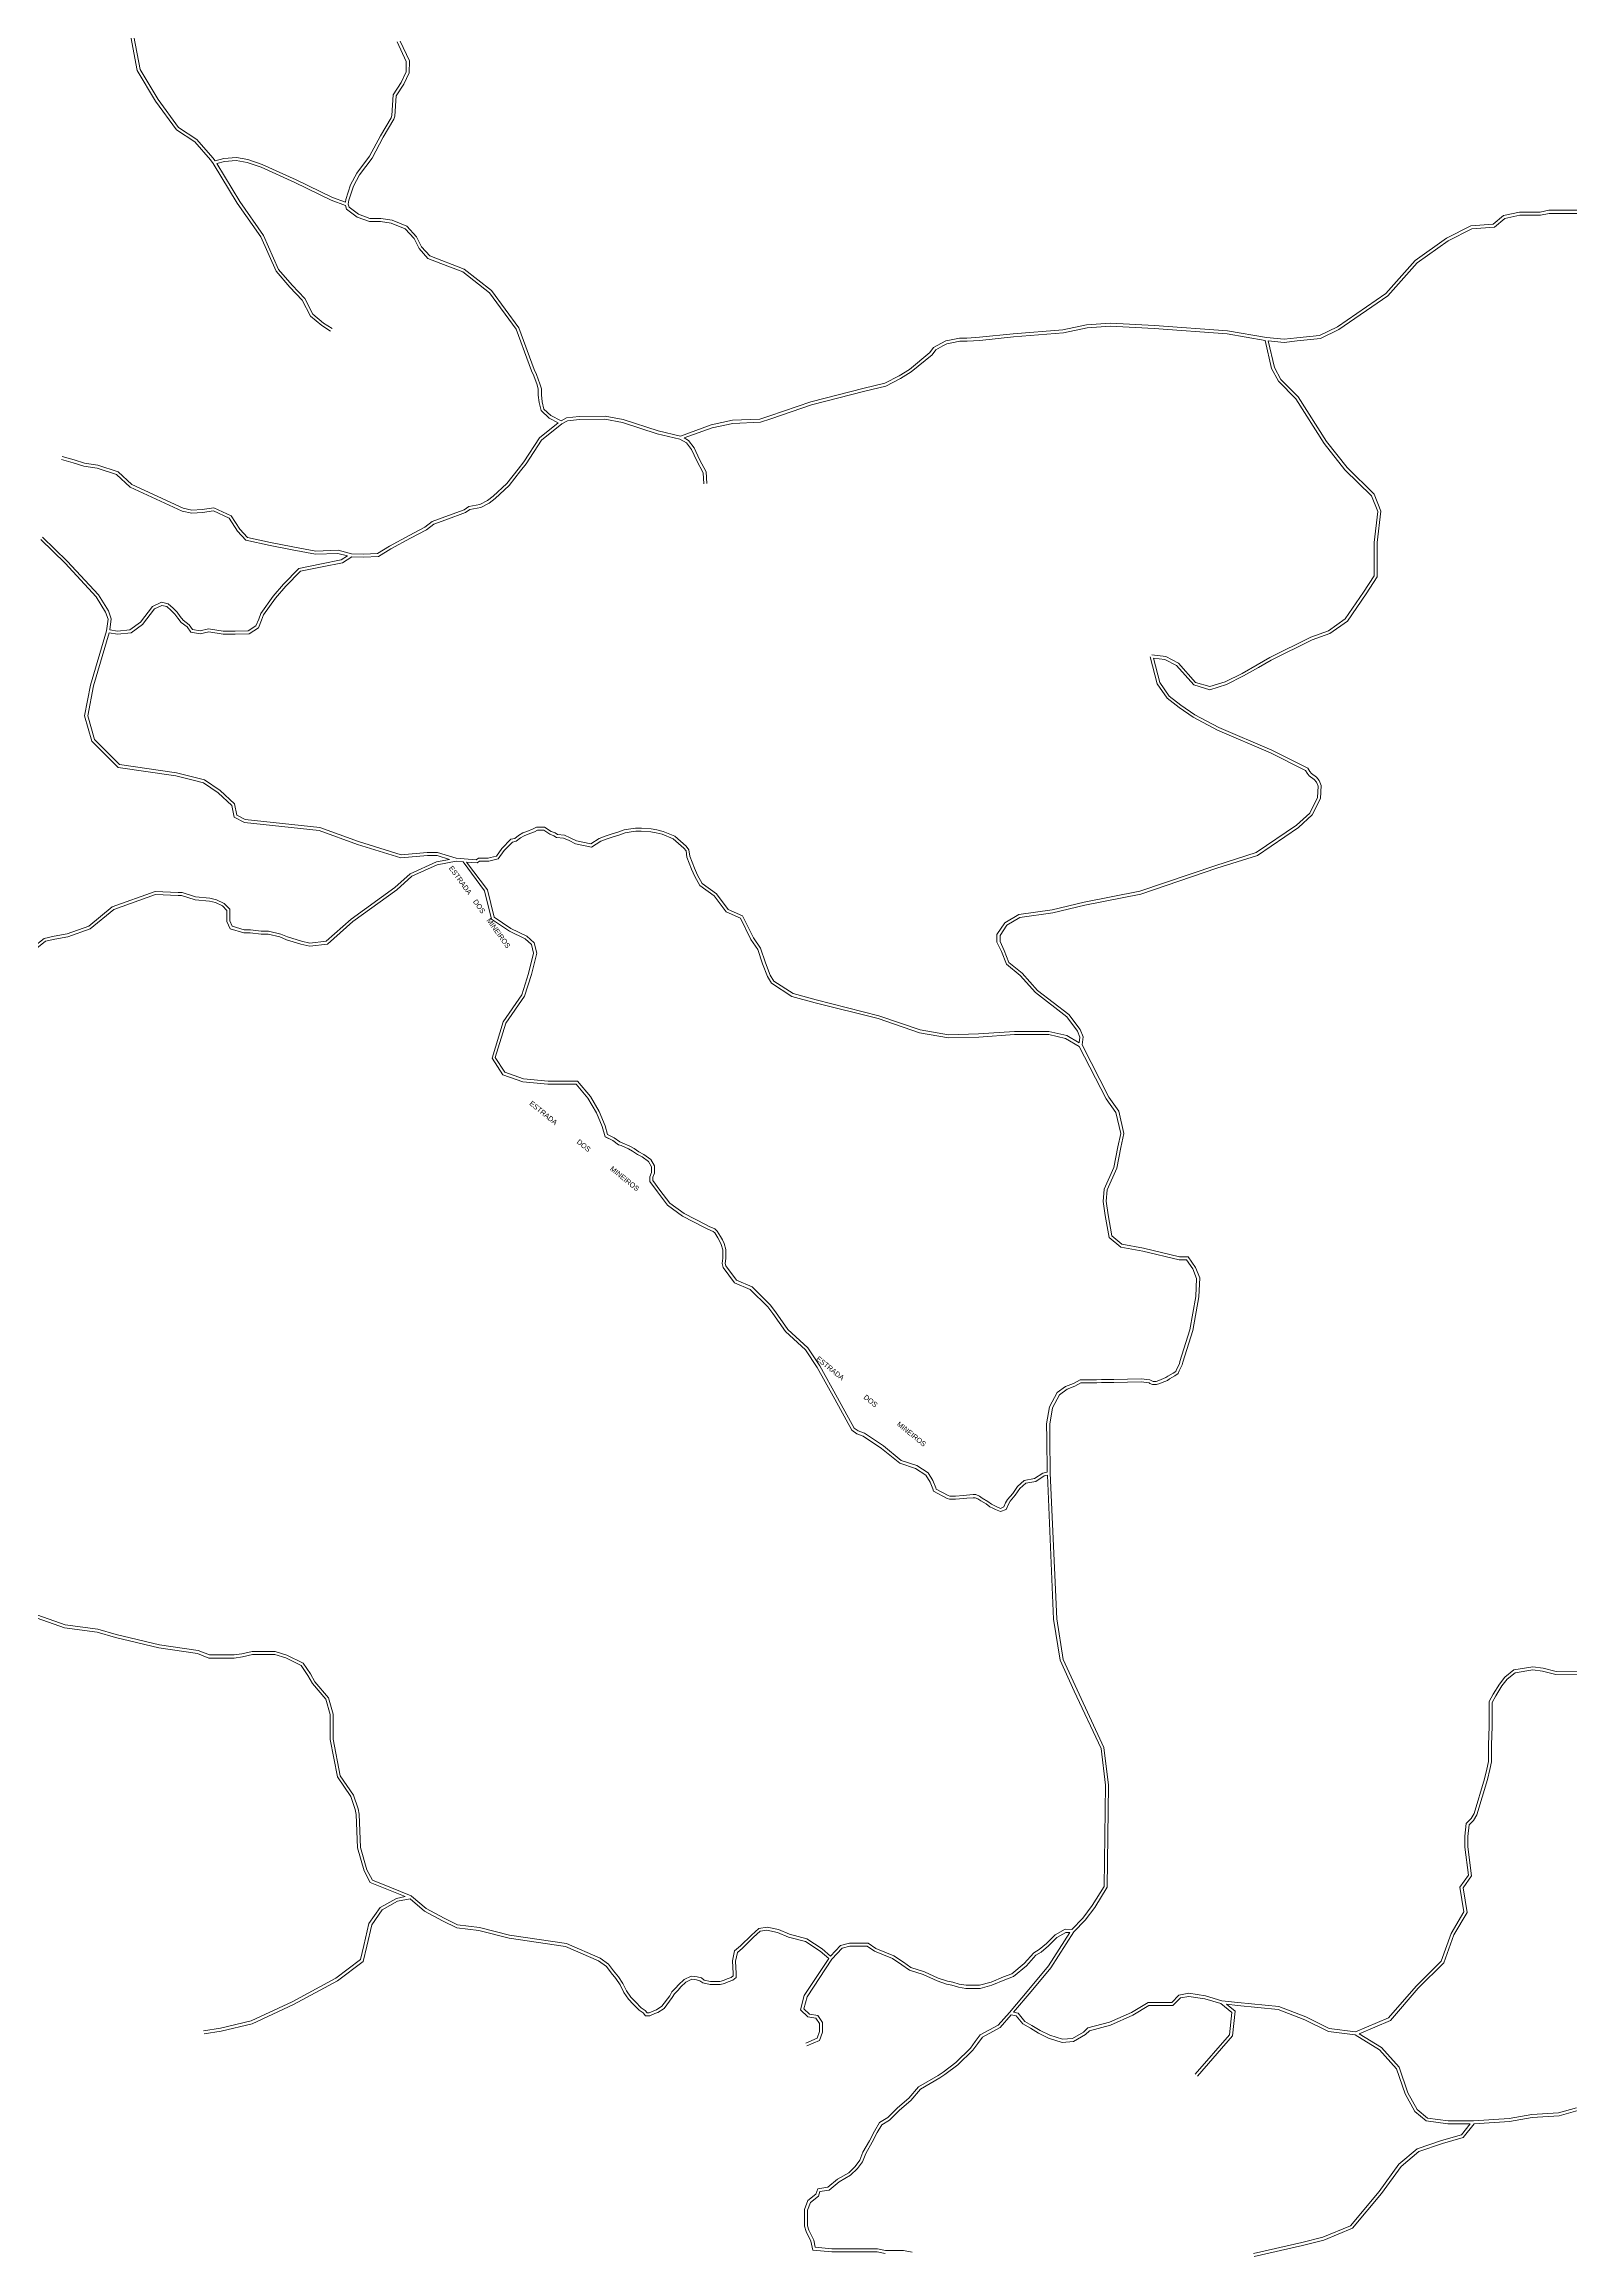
# Model space of a CAD drawing. Header units: millimetres. Extents: x 617885 to 663705, y 7172943 to 7234736.
# Drawn here: x 633864 to 636866, y 7195042 to 7199384 of the extents above; entities that cross this region are included whole.
import ezdxf

# ---------------------------------------------------------------- set-up
doc = ezdxf.new("R2010")
doc.units = ezdxf.units.MM
doc.layers.add('TOP_VIAS 10.000', color=7, linetype='Continuous', lineweight=9)
doc.layers.add('VIAS', color=7, linetype='Continuous', lineweight=5)
doc.styles.add('LDUP', font='LDUP.SHX')

msp = doc.modelspace()

# ---------------------------------------------------------------- linework, layer by layer
at = {"layer": 'VIAS', "color": 253}
for points in [[(634427.1, 7198819.4), (634409.8, 7198830.3), (634387.7, 7198849), (634371.5, 7198880.3), (634347.1, 7198905.7), (634319.9, 7198937.2), (634289.8, 7199004.9), (634243.7, 7199071.3), (634196.3, 7199149.1), (634191, 7199156.5), (634160.2, 7199192), (634124.2, 7199215.4), (634083.2, 7199272.1), (634047, 7199331.9), (634034.4, 7199398.1)], [(634558.2, 7199388.7), (634576.1, 7199349.8), (634575.6, 7199329.2), (634566.1, 7199308.3), (634550.1, 7199284.2), (634547.4, 7199243.6), (634546.2, 7199239), (634525.4, 7199203.9), (634503.8, 7199163.3), (634478.8, 7199130.4), (634466.7, 7199107), (634457.4, 7199078.3), (634456.4, 7199072.9), (634430.8, 7199082.6), (634359.7, 7199117), (634292.8, 7199147.2), (634292.6, 7199147.3), (634264.7, 7199156.9), (634242, 7199160.8), (634217.6, 7199159.1), (634200, 7199154.2), (634195.8, 7199160.2), (634164.2, 7199196.5), (634128.4, 7199219.8), (634088.2, 7199275.4), (634052.7, 7199334.1), (634040.4, 7199398.8)], [(636891.8, 7199057.1), (636823, 7199057.1), (636806, 7199053.7), (636765.3, 7199053.7), (636733.7, 7199046.7), (636713.6, 7199029.9), (636669.9, 7199026.6), (636621.6, 7199002.5), (636560.1, 7198958.1), (636502.5, 7198893.8), (636407.3, 7198827.7), (636372.3, 7198810.6), (636327.2, 7198806.6), (636302.5, 7198803.4), (636267.9, 7198806.7), (636191.3, 7198819.8), (636047.5, 7198830.6), (635961.2, 7198835.4), (635914.1, 7198831.8), (635867.4, 7198822.2), (635769.5, 7198814), (635703.4, 7198807.3), (635678.6, 7198805.7), (635664.1, 7198805.7), (635647.9, 7198802.5), (635636.9, 7198800.3), (635628.5, 7198795.8), (635613.1, 7198787), (635606, 7198777.3), (635565.7, 7198744.3), (635545.4, 7198731.3), (635517.1, 7198717.1), (635476.6, 7198707.4), (635371.5, 7198680.2), (635291.3, 7198653), (635271.3, 7198646.3), (635217.8, 7198644.1), (635175.8, 7198634.9), (635115.2, 7198613.1), (635071.2, 7198623.4), (635002.7, 7198645.6), (634967.1, 7198652.1), (634916.4, 7198651.5), (634891.1, 7198649.1), (634880.4, 7198643), (634860.6, 7198653.6), (634846.6, 7198666.3), (634843.6, 7198680.2), (634841.7, 7198694.2), (634841.7, 7198706.1), (634838.9, 7198715.6), (634832.4, 7198734), (634827.8, 7198743.8), (634797.5, 7198826.1), (634743.9, 7198899.3), (634690, 7198941.4), (634622.2, 7198967.4), (634606.3, 7198985.2), (634596.3, 7199005.2), (634577.3, 7199025.9), (634548.1, 7199037.9), (634525.9, 7199041.3), (634504.6, 7199041.3), (634482.3, 7199049.3), (634463.5, 7199063.4), (634461.8, 7199069), (634463.2, 7199076.9), (634472.3, 7199104.7), (634483.9, 7199127.2), (634508.9, 7199160), (634530.6, 7199200.9), (634551.9, 7199236.7), (634553.3, 7199242.6), (634555.9, 7199282.2), (634571.4, 7199305.3), (634581.6, 7199327.8), (634582.2, 7199351), (634564.3, 7199389.8)], [(634430.3, 7198824.5), (634413.3, 7198835.1), (634392.5, 7198852.8), (634376.4, 7198883.8), (634351.5, 7198909.8), (634325, 7198940.5), (634295, 7199007.9), (634248.8, 7199074.5), (634203.4, 7199148.9), (634218.7, 7199153.2), (634241.7, 7199154.8), (634263.2, 7199151.1), (634290.5, 7199141.7), (634357.2, 7199111.6), (634428.5, 7199077), (634456.3, 7199066.5), (634458.3, 7199059.7), (634479.4, 7199043.9), (634503.6, 7199035.3), (634525.5, 7199035.3), (634546.5, 7199032.1), (634573.8, 7199020.9), (634591.3, 7199001.7), (634601.3, 7198981.8), (634618.7, 7198962.4), (634644.3, 7198952.5), (634687, 7198936.1), (634739.5, 7198895.1), (634792.1, 7198823.2), (634817.7, 7198753.9), (634822.3, 7198741.5), (634826.8, 7198731.8), (634833.2, 7198713.8), (634835.7, 7198705.2), (634835.7, 7198693.7), (634837.7, 7198679.1), (634841.1, 7198663.2), (634857.1, 7198648.6), (634875, 7198639.1), (634837.8, 7198609.3), (634807.1, 7198562.2), (634796, 7198548.2), (634773.9, 7198520.1), (634746.9, 7198495), (634736.1, 7198486.2), (634720.6, 7198478.4), (634699.1, 7198474.4), (634689.8, 7198468.2), (634651.7, 7198454.1), (634627, 7198444.9), (634612.7, 7198433.6), (634581.6, 7198417.6), (634543.1, 7198396.3), (634519.4, 7198382.4), (634492.2, 7198380.9), (634468.4, 7198381.7), (634442.4, 7198388.5), (634398.1, 7198387), (634352.8, 7198395.5), (634309.4, 7198403.6), (634263.7, 7198413.9), (634248.9, 7198429.9), (634231.7, 7198456.3), (634197.9, 7198471.9), (634174.9, 7198468.6), (634154.6, 7198467.4), (634137.2, 7198471.1), (634036.3, 7198517.8), (634009.3, 7198542.5), (633969.5, 7198555.7), (633943.5, 7198559.6), (633922.9, 7198566.1), (633899.5, 7198572.6)], [(636890.4, 7199051.1), (636823.6, 7199051.1), (636806.6, 7199047.7), (636765.9, 7199047.7), (636736.5, 7199041.2), (636715.9, 7199024.1), (636671.5, 7199020.7), (636624.8, 7198997.3), (636564.2, 7198953.6), (636506.5, 7198889.2), (636410.3, 7198822.5), (636374, 7198804.8), (636327.9, 7198800.6), (636302.5, 7198797.4), (636271.3, 7198800.3), (636283.3, 7198748.2), (636296.1, 7198724.4), (636330.3, 7198690.2), (636385.9, 7198602.2), (636426.4, 7198551), (636479.2, 7198499.1), (636492.5, 7198465.2), (636485.3, 7198403.6), (636485.3, 7198336.2), (636463.5, 7198302.8), (636426.9, 7198249), (636392.4, 7198224.5), (636357.6, 7198212), (636277, 7198172.3), (636252.2, 7198158.1), (636222.8, 7198141.2), (636188.8, 7198124.2), (636156.6, 7198114), (636124.6, 7198123.5), (636090.8, 7198161.8), (636067.8, 7198173.7), (636045.7, 7198176.1), (636058.1, 7198128.1), (636076.6, 7198101.5), (636099.3, 7198083.9), (636126.6, 7198065.1), (636174.3, 7198040.1), (636278.1, 7197995.5), (636348.9, 7197960.1), (636352.9, 7197953.5), (636356.2, 7197949.1), (636365.8, 7197941.9), (636371.1, 7197935.3), (636375.2, 7197925.8), (636373.9, 7197900.4), (636357.7, 7197868), (636330.5, 7197843), (636250.3, 7197788.4), (636170.2, 7197762.9), (636020.4, 7197712.2), (635910.3, 7197690.1), (635847.4, 7197675.6), (635782.7, 7197666), (635757.3, 7197651), (635743.7, 7197630.6), (635743.7, 7197618.9), (635751.9, 7197601.4), (635761.3, 7197577.9), (635787.4, 7197556.5), (635817.6, 7197522.8), (635879.3, 7197475.2), (635901.5, 7197445.8), (635907.1, 7197431.5), (635905, 7197415.4), (635957.8, 7197312.7), (635977.4, 7197285.3), (635987.3, 7197241.5), (635981.4, 7197213.8), (635973.6, 7197172.8), (635954.3, 7197130.4), (635952.4, 7197108), (635956.2, 7197081.3), (635963.8, 7197039.8), (635983.6, 7197023.6), (636025.6, 7197016), (636097, 7196998.6), (636113.7, 7196998.6), (636128.3, 7196977.7), (636136.5, 7196957.4), (636134.5, 7196919.8), (636122.8, 7196853.6), (636103.2, 7196791.4), (636102.2, 7196786.3), (636096.3, 7196774.5), (636094.1, 7196769), (636087.4, 7196764.5), (636076.9, 7196758.8), (636072.9, 7196755.8), (636062.9, 7196751.8), (636058, 7196749.9), (636051.7, 7196747.7), (636043.9, 7196747.7), (636038.4, 7196749.9), (636036.9, 7196750.7), (636021.2, 7196752.6), (635967.5, 7196751.6), (635943.5, 7196751.6), (635933.9, 7196750.6), (635902.7, 7196750.6), (635890.7, 7196744.2), (635875.5, 7196738.5), (635861, 7196727.6), (635847.1, 7196701.7), (635841.4, 7196669.7), (635841.5, 7196641.1), (635842.6, 7196573.2), (635855.2, 7196286.8), (635867.7, 7196206.9), (635895.2, 7196146.9), (635948.2, 7196033.3), (635957, 7195959.7), (635954.5, 7195758.8), (635930.2, 7195719.2), (635911.2, 7195693.9), (635888.8, 7195670.9), (635843.7, 7195600.5), (635805.1, 7195553.5), (635770.2, 7195512.8), (635779.1, 7195511.1), (635792.3, 7195494.6), (635806.4, 7195486.8), (635822.5, 7195477.1), (635841.5, 7195467.6), (635866.6, 7195459.8), (635886.3, 7195461.3), (635908, 7195473.7), (635916.3, 7195482), (635958.8, 7195493.5), (636002.1, 7195512.6), (636034.9, 7195532.3), (636081.3, 7195532.3), (636095.6, 7195546.6), (636114.8, 7195550.1), (636147.8, 7195545.2), (636180, 7195535.5), (636211.6, 7195532.3), (636292, 7195524.2), (636345.4, 7195503.6), (636391.2, 7195480.8), (636442.8, 7195474.2), (636508, 7195501.6), (636561.9, 7195564.3), (636611.2, 7195613.6), (636630.7, 7195667.5), (636655.9, 7195710.4), (636648.3, 7195758.7), (636664.9, 7195782.8), (636657.5, 7195837.6), (636657.5, 7195859.1), (636660.7, 7195884.4), (636670.2, 7195893.8), (636675.9, 7195903.7), (636696.8, 7195971.9), (636701.3, 7195991.3), (636704.3, 7196006.1), (636704.3, 7196039), (636705.8, 7196075.1), (636705.8, 7196124), (636713.7, 7196138.3), (636725.9, 7196158), (636736.8, 7196172), (636754.2, 7196186.2), (636791.6, 7196192.5), (636811.8, 7196189.4), (636837.2, 7196183.4), (636911.1, 7196183.7)], [(636042, 7198182.5), (636069.6, 7198179.5), (636094.6, 7198166.6), (636127.9, 7198128.7), (636156.6, 7198120.3), (636186.6, 7198129.7), (636220, 7198146.4), (636249.2, 7198163.3), (636274.1, 7198177.6), (636355.2, 7198217.5), (636389.6, 7198229.9), (636422.6, 7198253.3), (636458.5, 7198306.2), (636479.3, 7198338), (636479.3, 7198404), (636486.4, 7198464.4), (636474.1, 7198495.8), (636421.9, 7198547), (636381, 7198598.7), (636325.6, 7198686.4), (636291.3, 7198720.8), (636277.7, 7198746.1), (636265, 7198801.1), (636190.5, 7198813.9), (636047.1, 7198824.6), (635961.2, 7198829.4), (635914.9, 7198825.8), (635868.3, 7198816.3), (635770, 7198808.1), (635703.9, 7198801.3), (635678.8, 7198799.7), (635664.7, 7198799.7), (635649.1, 7198796.6), (635638.9, 7198794.6), (635631.4, 7198790.6), (635617.2, 7198782.5), (635610.4, 7198773.1), (635569.2, 7198739.4), (635548.3, 7198726), (635519.2, 7198711.5), (635478.1, 7198701.6), (635373.2, 7198674.4), (635293.2, 7198647.3), (635272.4, 7198640.4), (635218.6, 7198638.1), (635177.5, 7198629.1), (635122.6, 7198609.4), (635131, 7198604.6), (635142.4, 7198590), (635152.7, 7198567), (635165.6, 7198542.5), (635167.4, 7198519.7)], [(636038.8, 7198178.8), (636052.6, 7198125.5), (636072.2, 7198097.3), (636095.8, 7198079.1), (636123.4, 7198059.9), (636171.7, 7198034.7), (636275.5, 7197990.1), (636344.7, 7197955.5), (636347.9, 7197950.1), (636351.9, 7197944.8), (636361.6, 7197937.6), (636365.9, 7197932.1), (636369.1, 7197924.7), (636368, 7197901.9), (636352.8, 7197871.6), (636326.7, 7197847.7), (636247.6, 7197793.8), (636168.3, 7197768.6), (636018.9, 7197718), (635909, 7197696), (635846.3, 7197681.5), (635780.7, 7197671.8), (635753.1, 7197655.5), (635737.7, 7197632.4), (635737.7, 7197617.6), (635746.4, 7197599), (635756.3, 7197574.2), (635783.3, 7197552.2), (635813.5, 7197518.4), (635875, 7197470.9), (635896.2, 7197442.8), (635901, 7197430.7), (635899.5, 7197419.7), (635875.1, 7197434), (635840, 7197442.2), (635772.1, 7197441.8), (635701.7, 7197437.1), (635642.6, 7197435.6), (635586.8, 7197444.9), (635505.6, 7197472.9), (635382, 7197504.2), (635337.1, 7197516.6), (635299, 7197541), (635291.7, 7197552.7), (635282.4, 7197577.3), (635272.9, 7197605.8), (635258.7, 7197626.3), (635237.6, 7197669.4), (635209.2, 7197682), (635185.9, 7197713), (635158, 7197733.2), (635149, 7197749.6), (635142.8, 7197763.5), (635133.6, 7197786.6), (635132, 7197799.5), (635126.6, 7197806.6), (635104.1, 7197825.9), (635081.6, 7197835.5), (635068.7, 7197838.8), (635057.5, 7197840.4), (635038.5, 7197841.9), (635027.2, 7197841.9), (635017.6, 7197840.3), (635004.8, 7197838.8), (634992.1, 7197834), (634981.2, 7197830.9), (634966.9, 7197826.1), (634955.7, 7197821.3), (634939, 7197811), (634910.9, 7197817), (634898.6, 7197823.1), (634887.2, 7197828), (634873.4, 7197829.5), (634869.1, 7197832.4), (634861.2, 7197835.5), (634848.2, 7197843.7), (634832.5, 7197843.7), (634825.8, 7197840.3), (634813.4, 7197835.6), (634805.3, 7197832.4), (634797.1, 7197827.5), (634789.7, 7197821.6), (634781.7, 7197820), (634763.7, 7197802), (634753.2, 7197787), (634741.7, 7197784.2), (634737.4, 7197782.7), (634718.2, 7197782.7), (634713.6, 7197779.7), (634674.3, 7197782.7), (634637.8, 7197794.1), (634617.5, 7197794.1), (634565.9, 7197789.7), (634482.3, 7197815.5), (634406.1, 7197843), (634259.5, 7197859.1), (634242.9, 7197867.3), (634238.5, 7197889.8), (634210.1, 7197915.8), (634179.6, 7197936.8), (634160.7, 7197941.5), (634123.9, 7197950.7), (634012.3, 7197967.1), (633963.1, 7198016.3), (633949.7, 7198063), (633961, 7198121.7), (633991.6, 7198226), (634008.2, 7198223.2), (634035, 7198226.3), (634057.6, 7198242.7), (634081.1, 7198273), (634095.2, 7198280.1), (634105.3, 7198277.6), (634113.5, 7198270.2), (634121.2, 7198262.6), (634126.9, 7198254.9), (634133.1, 7198246.7), (634144.9, 7198237.9), (634152.2, 7198227.4), (634170.8, 7198224.1), (634187.5, 7198228.1), (634215.7, 7198223.2), (634239.7, 7198223.2), (634267.1, 7198224.2), (634285.3, 7198236), (634291.6, 7198250.7), (634295.4, 7198261.2), (634318.7, 7198294.2), (634339.3, 7198317.6), (634368.1, 7198347.4), (634410.5, 7198356.1), (634450.4, 7198364), (634468.8, 7198375.6), (634492.2, 7198374.9), (634521.2, 7198376.5), (634546, 7198391.1), (634584.4, 7198412.3), (634616, 7198428.6), (634630, 7198439.6), (634653.8, 7198448.5), (634692.6, 7198462.8), (634701.4, 7198468.7), (634722.5, 7198472.7), (634739.4, 7198481.1), (634750.8, 7198490.5), (634778.4, 7198516), (634800.8, 7198544.5), (634812, 7198558.7), (634842.3, 7198605.2), (634882.2, 7198637.1), (634892.9, 7198643.3), (634916.7, 7198645.6), (634966.6, 7198646.1), (635001.2, 7198639.8), (635069.6, 7198617.6), (635114.3, 7198607.2), (635127, 7198599.9), (635137.2, 7198586.9), (635147.3, 7198564.3), (635159.7, 7198540.8), (635161.4, 7198519.2)], [(633860.7, 7198414.4), (633909.4, 7198367.3), (633970.8, 7198300.5), (633990.3, 7198269.6), (633995.9, 7198253.8), (633992.9, 7198231.9), (634008.3, 7198229.2), (634032.7, 7198232), (634053.4, 7198247.1), (634077.2, 7198277.8), (634094.5, 7198286.4), (634108.1, 7198283), (634117.6, 7198274.6), (634125.7, 7198266.5), (634131.7, 7198258.5), (634137.4, 7198251), (634149.2, 7198242.1), (634155.7, 7198232.9), (634170.6, 7198230.2), (634187.3, 7198234.2), (634216.2, 7198229.2), (634239.5, 7198229.2), (634265.2, 7198230.2), (634280.5, 7198240), (634286, 7198252.9), (634290.1, 7198264), (634314, 7198297.9), (634334.9, 7198321.7), (634365.1, 7198352.9), (634409.3, 7198361.9), (634448.2, 7198369.7), (634460.6, 7198377.5), (634441.7, 7198382.4), (634397.7, 7198380.9), (634351.7, 7198389.6), (634308.2, 7198397.7), (634260.5, 7198408.5), (634244.2, 7198426.2), (634227.6, 7198451.6), (634197, 7198465.8), (634175.5, 7198462.7), (634154.2, 7198461.3), (634135.3, 7198465.4), (634032.9, 7198512.8), (634006.2, 7198537.2), (633968.1, 7198549.9), (633942.1, 7198553.8), (633921.2, 7198560.3), (633897.9, 7198566.8)], [(633842.5, 7197608), (633864.2, 7197625.1), (633883.8, 7197629.7), (633909.1, 7197634.1), (633951.5, 7197649.3), (633998, 7197686.9), (634082, 7197717.1), (634127.6, 7197715.3), (634135.1, 7197715.3), (634161.9, 7197706.8), (634189.9, 7197704), (634203.1, 7197701.1), (634218, 7197693.7), (634229, 7197682.6), (634229, 7197659.5), (634233.8, 7197648.8), (634257.4, 7197642.2), (634269.8, 7197642.2), (634290.9, 7197639.4), (634305.1, 7197639.4), (634329.7, 7197633.7), (634342.4, 7197628), (634370.3, 7197619.6), (634386.6, 7197615.6), (634418.8, 7197619.6), (634467.5, 7197662.7), (634553.5, 7197725.2), (634584, 7197752.3), (634635.3, 7197775.7), (634661.2, 7197780.5), (634636.9, 7197788.1), (634617.8, 7197788.1), (634565.3, 7197783.6), (634480.4, 7197809.8), (634404.8, 7197837.1), (634257.8, 7197853.2), (634237.6, 7197863.3), (634233, 7197886.7), (634206.3, 7197911.1), (634177.1, 7197931.3), (634159.3, 7197935.7), (634122.7, 7197944.9), (634009.4, 7197961.5), (633957.7, 7198013.2), (633943.5, 7198062.7), (633955.2, 7198123.2), (633986.6, 7198230.1), (633989.7, 7198253.2), (633984.9, 7198267), (633966.1, 7198296.8), (633905.1, 7198363.1), (633857.2, 7198409.4)], [(634694.5, 7197775.1), (634715.2, 7197773.5), (634720, 7197776.7), (634738.3, 7197776.7), (634743.4, 7197778.4), (634756.9, 7197781.8), (634768.3, 7197798.1), (634784.7, 7197814.5), (634792.3, 7197816), (634800.6, 7197822.6), (634808, 7197827), (634815.6, 7197830), (634828.2, 7197834.8), (634834, 7197837.7), (634846.5, 7197837.7), (634858.5, 7197830.2), (634866.2, 7197827.1), (634871.3, 7197823.7), (634885.6, 7197822.1), (634896.1, 7197817.6), (634908.9, 7197811.2), (634940.1, 7197804.7), (634958.4, 7197816), (634969.1, 7197820.5), (634983, 7197825.1), (634994, 7197828.3), (635006.3, 7197832.9), (635018.5, 7197834.4), (635027.7, 7197835.9), (635038.3, 7197835.9), (635056.8, 7197834.4), (635067.5, 7197832.9), (635079.6, 7197829.8), (635100.9, 7197820.7), (635122.2, 7197802.5), (635126.2, 7197797.2), (635127.7, 7197785.1), (635137.3, 7197761.2), (635143.6, 7197747), (635153.4, 7197729.1), (635181.7, 7197708.6), (635205.3, 7197677.1), (635233.2, 7197664.8), (635253.5, 7197623.2), (635267.5, 7197603.1), (635276.7, 7197575.3), (635286.3, 7197550), (635294.6, 7197536.7), (635334.6, 7197511), (635380.5, 7197498.4), (635503.9, 7197467.2), (635585.4, 7197439), (635642.2, 7197429.6), (635702, 7197431.1), (635772.3, 7197435.8), (635839.4, 7197436.2), (635872.8, 7197428.4), (635899.6, 7197412.7), (635952.6, 7197309.6), (635971.8, 7197282.8), (635981.2, 7197241.5), (635975.5, 7197215), (635967.8, 7197174.6), (635948.4, 7197131.9), (635946.4, 7197107.8), (635950.3, 7197080.3), (635958.2, 7197036.6), (635981, 7197018), (636024.3, 7197010.1), (636096.3, 7196992.6), (636110.6, 7196992.6), (636123, 7196974.8), (636130.4, 7196956.4), (636128.5, 7196920.5), (636117, 7196855), (636097.4, 7196792.9), (636096.5, 7196788.3), (636090.8, 7196777), (636089.2, 7196772.9), (636084.3, 7196769.7), (636073.7, 7196763.9), (636070, 7196761.1), (636060.7, 7196757.4), (636056, 7196755.5), (636050.7, 7196753.7), (636045.1, 7196753.7), (636040.9, 7196755.4), (636038.6, 7196756.5), (636021.5, 7196758.6)], [(633846.5, 7197603.5), (633866.9, 7197619.6), (633885, 7197623.8), (633910.6, 7197628.3), (633954.5, 7197644), (634001, 7197681.6), (634083, 7197711.1), (634127.5, 7197709.3), (634134.1, 7197709.3), (634160.7, 7197700.9), (634189, 7197698.1), (634201.1, 7197695.4), (634214.4, 7197688.8), (634223, 7197680.1), (634223, 7197658.3), (634229.5, 7197643.7), (634256.6, 7197636.2), (634269.4, 7197636.2), (634290.5, 7197633.4), (634304.4, 7197633.4), (634327.7, 7197627.9), (634340.3, 7197622.4), (634368.7, 7197613.9), (634386.2, 7197609.5), (634421.4, 7197613.9), (634471.2, 7197658), (634557.3, 7197720.5), (634587.3, 7197747.2), (634637.1, 7197770), (634673.9, 7197776.7), (634688, 7197775.6)], [(634673.9, 7197776.7), (634688, 7197775.6), (634730.1, 7197718.3), (634743.4, 7197662.8), (634778.9, 7197639.5), (634810, 7197624.3), (634822.5, 7197613.2), (634826.6, 7197596.2), (634816.5, 7197555.8), (634803.5, 7197514.3), (634766.5, 7197461.2), (634744.7, 7197389.6), (634765.7, 7197356.7), (634805.3, 7197343.1), (634854.8, 7197338.4), (634910, 7197338.4), (634933.2, 7197311), (634950.1, 7197281.8), (634961.3, 7197254.8), (634967, 7197235), (634982.1, 7197227.5), (634993.6, 7197219.3), (634998.7, 7197217.6), (635013, 7197211.3), (635020.8, 7197206.5), (635030.6, 7197200), (635040.2, 7197195.2), (635052.5, 7197186.1), (635058.2, 7197176), (635058.2, 7197164.4), (635055, 7197156.4), (635055, 7197146.7), (635070.1, 7197126.5), (635089.8, 7197100.3), (635119.5, 7197078.9), (635162.8, 7197056.2), (635169.3, 7197053), (635179.6, 7197048.8), (635182.7, 7197045.6), (635188.8, 7197035.9), (635192.5, 7197029.1), (635195.5, 7197023.1), (635198.5, 7197012.4), (635198.5, 7196995.9), (635197.2, 7196985.4), (635199.2, 7196978), (635221.8, 7196947.8), (635252.6, 7196934.6), (635287, 7196900.3), (635297.1, 7196887), (635322, 7196851.9), (635361.2, 7196815.5), (635384.3, 7196781), (635419.1, 7196718.6), (635452, 7196657.8), (635462, 7196650.8), (635474.8, 7196646.2), (635510.7, 7196622), (635546.6, 7196592.6), (635577.7, 7196582.5), (635597.7, 7196569.5), (635606.3, 7196555.7), (635611.6, 7196542.5), (635612.8, 7196537.8), (635639.8, 7196523.4), (635644.1, 7196522.3), (635656.4, 7196522.3), (635672.1, 7196523.2), (635678.5, 7196524.1), (635691, 7196525), (635694.8, 7196525), (635700.4, 7196522.6), (635705.7, 7196519.1), (635716.6, 7196512.8), (635723.9, 7196507.2), (635729.6, 7196504.4), (635735.1, 7196501.6), (635744.5, 7196497.5), (635756, 7196502), (635760.1, 7196512.1), (635763.5, 7196518.1), (635773.4, 7196529.8), (635782.4, 7196543.3), (635794.2, 7196553.4), (635814, 7196557), (635830.5, 7196567.9), (635836.8, 7196569.4), (635849.2, 7196286.2), (635861.9, 7196205.1), (635889.8, 7196144.4), (635942.4, 7196031.7), (635951, 7195959.3), (635948.5, 7195760.5), (635925.2, 7195722.6), (635906.7, 7195697.9), (635885.2, 7195675.8), (635871.8, 7195676), (635852, 7195665), (635835.1, 7195648.2), (635820.8, 7195636), (635810.3, 7195629.6), (635791.4, 7195608.7), (635767, 7195588.4), (635750.8, 7195582.3), (635726, 7195572), (635703.7, 7195565.9), (635677.2, 7195565.9), (635663.2, 7195567.9), (635650.8, 7195572), (635640.4, 7195574.1), (635622, 7195580.2), (635594.9, 7195592.7), (635568.2, 7195600.9), (635554, 7195611.1), (635535, 7195623.7), (635499.7, 7195638.3), (635484.6, 7195649), (635447.9, 7195649), (635430.1, 7195644.5), (635410.6, 7195623.2), (635393.9, 7195637.6), (635363.5, 7195657.6), (635330, 7195666.2), (635307.9, 7195675.7), (635285.5, 7195680.5), (635269.2, 7195677.7), (635254.8, 7195664.7), (635233.3, 7195643.2), (635221.8, 7195633.9), (635217.8, 7195613.9), (635218.9, 7195589.2), (635218.9, 7195584.4), (635215.1, 7195581.4), (635207, 7195578.3), (635199.7, 7195575.2), (635192.8, 7195573.2), (635174.5, 7195573.2), (635161.7, 7195576.2), (635156.5, 7195580.4), (635148.2, 7195582.7), (635136.5, 7195583.9), (635122.6, 7195577), (635111.6, 7195567), (635106.2, 7195560.6), (635098.6, 7195553), (635094.3, 7195545.4), (635078.8, 7195524.8), (635067.9, 7195517.9), (635062.8, 7195515.8), (635053.8, 7195511.8), (635049.5, 7195511.8), (635045.9, 7195516.3), (635038.3, 7195521.7), (635026.9, 7195533.2), (635017.5, 7195542.5), (635009.3, 7195554.8), (635001.9, 7195569.6), (634993.2, 7195582.6), (634983.6, 7195594.3)], [(636021.5, 7196758.6), (635967.4, 7196757.6), (635943.2, 7196757.6), (635933.6, 7196756.6), (635901.2, 7196756.6), (635888.2, 7196749.6), (635872.6, 7196743.8), (635856.3, 7196731.6), (635841.3, 7196703.6), (635835.4, 7196670.2), (635835.5, 7196641), (635836.6, 7196575.5), (635828, 7196573.5), (635811.7, 7196562.7), (635791.5, 7196559), (635777.8, 7196547.3), (635768.6, 7196533.4), (635758.5, 7196521.5), (635754.6, 7196514.8), (635751.4, 7196506.7), (635744.7, 7196504), (635737.7, 7196507.1), (635732.3, 7196509.8), (635727.1, 7196512.4), (635719.9, 7196517.8), (635708.9, 7196524.2), (635703.3, 7196527.9), (635696.1, 7196531), (635690.8, 7196531), (635677.9, 7196530.1), (635671.5, 7196529.2), (635656.2, 7196528.3), (635644.9, 7196528.3), (635641.9, 7196529), (635618, 7196541.8), (635617.3, 7196544.4), (635611.7, 7196558.5), (635602.1, 7196573.8), (635580.3, 7196588), (635549.5, 7196598), (635514.3, 7196626.8), (635477.5, 7196651.6), (635464.8, 7196656.2), (635456.6, 7196661.9), (635424.4, 7196721.5), (635389.4, 7196784.2), (635365.8, 7196819.5), (635326.5, 7196855.8), (635301.9, 7196890.5), (635291.5, 7196904.3), (635256, 7196939.7), (635225.7, 7196952.7), (635204.7, 7196980.7), (635203.3, 7196985.8), (635204.5, 7196995.5), (635204.5, 7197013.2), (635201.2, 7197025.2), (635197.8, 7197031.9), (635194, 7197038.9), (635187.4, 7197049.4), (635183, 7197053.9), (635171.8, 7197058.5), (635165.6, 7197061.6), (635122.6, 7197084), (635094.1, 7197104.6), (635074.9, 7197130.1), (635061, 7197148.7), (635061, 7197155.2), (635064.2, 7197163.3), (635064.2, 7197177.6), (635057.1, 7197190.1), (635043.4, 7197200.3), (635033.6, 7197205.2), (635024, 7197211.6), (635015.7, 7197216.6), (635000.9, 7197223.2), (634996.3, 7197224.7), (634985.2, 7197232.7), (634972, 7197239.2), (634967, 7197256.7), (634955.5, 7197284.4), (634938.2, 7197314.4), (634912.8, 7197344.4), (634855.1, 7197344.4), (634806.6, 7197349), (634769.7, 7197361.7), (634751.2, 7197390.5), (634772, 7197458.6), (634808.9, 7197511.6), (634822.3, 7197554.2), (634832.8, 7197596.2), (634827.9, 7197616.4), (634813.4, 7197629.3), (634781.8, 7197644.7), (634748.7, 7197666.5), (634735.7, 7197720.9), (634694.5, 7197775.1), (634715.2, 7197773.5)], [(634969.4, 7197233.9), (634982.1, 7197227.5)], [(633850, 7196287.8), (633904.1, 7196269.3), (633968.2, 7196260.8), (634004.4, 7196249.9), (634089.5, 7196229.7), (634165.2, 7196218.6), (634187.8, 7196209.6), (634237.7, 7196209.6), (634253.7, 7196211.9), (634273.6, 7196216.3), (634317.5, 7196216.3), (634339.2, 7196209.8), (634369.5, 7196194.6), (634382.4, 7196175.3), (634391.4, 7196159.5), (634418, 7196128.5), (634426.6, 7196098.3), (634426.6, 7196049.3), (634440.8, 7195975.9), (634467.1, 7195937.3), (634475.6, 7195911.7), (634477.3, 7195901.7), (634479.9, 7195836), (634493.2, 7195790.9), (634505.2, 7195767.8), (634541.4, 7195753.5), (634574, 7195740.3), (634556.7, 7195736.9), (634524.7, 7195719), (634502.7, 7195687.2), (634492.7, 7195644.1), (634486, 7195616.5), (634437.6, 7195579.7), (634351.8, 7195533.4), (634271, 7195496), (634211, 7195481.3), (634177.5, 7195476.3)], [(634983.6, 7195594.3), (634973.9, 7195607.3), (634957.4, 7195619.4), (634891, 7195648.3), (634779.4, 7195664.3), (634720, 7195679.5), (634677, 7195684.8), (634650.4, 7195698.1), (634615.5, 7195716.9), (634586.5, 7195741.5), (634585.7, 7195742), (634543.7, 7195759), (634509.5, 7195772.6), (634498.8, 7195793.1), (634485.9, 7195837), (634483.3, 7195902.3), (634481.5, 7195913.2), (634472.5, 7195940), (634446.4, 7195978.2), (634432.6, 7196049.9), (634432.6, 7196099.2), (634423.4, 7196131.4), (634396.4, 7196163), (634387.5, 7196178.4), (634373.6, 7196199.3), (634341.4, 7196215.4), (634318.4, 7196222.3), (634272.9, 7196222.3), (634252.6, 7196217.8), (634237.3, 7196215.6), (634188.9, 7196215.6), (634166.8, 7196224.4), (634090.6, 7196235.6), (634005.9, 7196255.7), (633969.5, 7196266.7), (633905.5, 7196275.2), (633851.7, 7196293.6)], [(636877.3, 7195325.1), (636842, 7195315.2), (636789.4, 7195312.1), (636744.7, 7195304.1), (636674.6, 7195299.3), (636624.9, 7195299.6), (636584.1, 7195304.8), (636563.9, 7195321.9), (636545.8, 7195354.6), (636528.6, 7195404.9), (636494, 7195443.6), (636449.8, 7195470.6), (636511.7, 7195496.6), (636566.3, 7195560.3), (636616.4, 7195610.3), (636636.1, 7195664.9), (636662.2, 7195709.2), (636654.6, 7195757.3), (636671.2, 7195781.4), (636663.5, 7195838), (636663.5, 7195858.7), (636666.4, 7195881.6), (636675, 7195890.2), (636681.4, 7195901.3), (636702.6, 7195970.4), (636707.2, 7195990.1), (636710.3, 7196005.5), (636710.3, 7196038.8), (636711.8, 7196075), (636711.8, 7196122.4), (636718.9, 7196135.2), (636730.8, 7196154.6), (636741.1, 7196167.8), (636756.8, 7196180.6), (636791.7, 7196186.4), (636810.7, 7196183.5), (636836.5, 7196177.4), (636912.3, 7196177.7)], [(635361.7, 7195452.4), (635383.9, 7195461.9), (635388.6, 7195474.9), (635388.6, 7195490.8), (635381.8, 7195501), (635366.1, 7195503.6), (635351.5, 7195517.5), (635358.7, 7195545.8), (635406.9, 7195618.4), (635390.3, 7195632.8), (635361.1, 7195652.1), (635328, 7195660.5), (635306.1, 7195670), (635285.4, 7195674.4), (635271.9, 7195672.1), (635258.9, 7195660.3), (635237.3, 7195638.7), (635227.3, 7195630.6), (635223.8, 7195613.4), (635224.9, 7195589.4), (635224.9, 7195581.5), (635218.1, 7195576.1), (635209.2, 7195572.8), (635201.7, 7195569.5), (635193.7, 7195567.2), (635173.8, 7195567.2), (635159, 7195570.6), (635153.7, 7195574.9), (635147.1, 7195576.8), (635137.6, 7195577.8), (635126.1, 7195572), (635115.9, 7195562.9), (635110.7, 7195556.6), (635103.4, 7195549.3), (635099.3, 7195542.1), (635083, 7195520.4), (635070.6, 7195512.5), (635065.1, 7195510.3), (635055, 7195505.8), (635046.6, 7195505.8), (635041.7, 7195511.9), (635034.4, 7195517.1), (635022.6, 7195528.9), (635012.9, 7195538.7), (635004.1, 7195551.8), (634996.7, 7195566.6), (634988.4, 7195579), (634978.9, 7195590.6), (634969.6, 7195603), (634954.3, 7195614.2), (634889.3, 7195642.5), (634778.3, 7195658.4), (634718.9, 7195673.6), (634675.2, 7195679), (634647.6, 7195692.8), (634612.1, 7195711.9), (634583.7, 7195736), (634558.8, 7195731.2), (634528.9, 7195714.4), (634508.3, 7195684.7), (634498.5, 7195642.7), (634491.4, 7195613), (634440.8, 7195574.7), (634354.4, 7195528), (634273, 7195490.3), (634212.2, 7195475.4), (634178.4, 7195470.4)], [(635364, 7195446.8), (635388.6, 7195457.4), (635394.6, 7195473.8), (635394.6, 7195492.6), (635385.4, 7195506.5), (635368.9, 7195509.2), (635358.2, 7195519.4), (635364.3, 7195543.3), (635413.2, 7195617.1), (635433.3, 7195639.2), (635448.7, 7195643), (635482.7, 7195643), (635496.7, 7195633), (635532.1, 7195618.4), (635550.6, 7195606.1), (635565.5, 7195595.5), (635592.8, 7195587.1), (635619.8, 7195574.6), (635638.8, 7195568.3), (635649.2, 7195566.2), (635661.8, 7195562), (635676.8, 7195559.9), (635704.5, 7195559.9), (635727.9, 7195566.3), (635753, 7195576.7), (635770.1, 7195583.1), (635795.6, 7195604.4), (635814.1, 7195625), (635824.4, 7195631.1), (635839.2, 7195643.8), (635855.6, 7195660.2), (635873.3, 7195670), (635881, 7195669.9), (635838.8, 7195604.1), (635800.5, 7195557.4), (635762.2, 7195512.7), (635740.2, 7195487.6), (635705, 7195468.4), (635695, 7195455.1), (635685.5, 7195442.5), (635657.1, 7195414.1), (635631.7, 7195395.1), (635622.3, 7195388.8), (635583.6, 7195366.2), (635564.2, 7195343.7), (635542, 7195324.6), (635523, 7195305.6), (635506.7, 7195295.9), (635496.6, 7195279.2), (635487, 7195260), (635474.2, 7195237.5), (635467.9, 7195221.7), (635458.7, 7195209.4), (635446.3, 7195197.1), (635424.1, 7195184.4), (635405.3, 7195168.8), (635385.2, 7195165.4), (635381.7, 7195155), (635365.8, 7195142.3), (635358.9, 7195125), (635358.9, 7195092), (635362.3, 7195081.8), (635371.8, 7195062.8), (635375.3, 7195045), (635412.9, 7195041.6), (635502.2, 7195041.6), (635518.1, 7195038.4)], [(636127.6, 7195391.2), (636194.8, 7195468.7), (636199.7, 7195512.1), (636178, 7195529.9), (636146.5, 7195539.3), (636114.9, 7195544), (636098.5, 7195541.1), (636083.8, 7195526.3), (636036.6, 7195526.3), (636004.8, 7195507.3), (635960.9, 7195487.8), (635919.4, 7195476.6), (635911.6, 7195468.9), (635888.1, 7195455.4), (635865.9, 7195453.7), (635839.3, 7195462), (635819.6, 7195471.9), (635803.4, 7195481.6), (635788.4, 7195489.9), (635775.8, 7195505.6), (635765.6, 7195507.5), (635744, 7195482.9), (635709, 7195463.8), (635699.8, 7195451.5), (635690.1, 7195438.6), (635661, 7195409.5), (635635.2, 7195390.2), (635625.5, 7195383.7), (635587.5, 7195361.6), (635568.5, 7195339.4), (635546, 7195320.2), (635526.7, 7195300.9), (635511, 7195291.5), (635501.9, 7195276.3), (635492.3, 7195257.1), (635479.6, 7195234.9), (635473.1, 7195218.8), (635463.2, 7195205.5), (635450, 7195192.3), (635427.5, 7195179.5), (635407.9, 7195163.1), (635389.7, 7195160.1), (635386.8, 7195151.4), (635370.7, 7195138.6), (635364.9, 7195123.9), (635364.9, 7195093), (635367.8, 7195084.1), (635377.5, 7195064.8), (635380.3, 7195050.6), (635413.1, 7195047.6), (635502.8, 7195047.6), (635518.7, 7195044.4), (635553.9, 7195044.4), (635570.9, 7195041.1)], [(636242.2, 7195038.3), (636337.5, 7195059.7), (636378.7, 7195070.4), (636433.2, 7195093.1), (636489.5, 7195160), (636528, 7195213.9), (636564.1, 7195244.1), (636612.1, 7195260.5), (636651, 7195271.7), (636668.5, 7195293.3), (636624.5, 7195293.6), (636581.5, 7195299.1), (636559.2, 7195318), (636540.3, 7195352.1), (636523.3, 7195401.8), (636490.1, 7195438.9), (636442.2, 7195468.2), (636389.4, 7195474.9), (636343, 7195498.1), (636290.6, 7195518.3), (636210.9, 7195526.4), (636189.1, 7195528.6), (636206.1, 7195514.7), (636200.6, 7195466.2), (636132.1, 7195387.2)], [(636880.2, 7195319.7), (636843, 7195309.2), (636790.1, 7195306.1), (636745.5, 7195298.2), (636676.2, 7195293.4), (636654.4, 7195266.4), (636613.9, 7195254.8), (636567.1, 7195238.8), (636532.5, 7195209.8), (636494.2, 7195156.3), (636436.8, 7195088.1), (636380.6, 7195064.7), (636338.9, 7195053.9), (636243.7, 7195032.4)]]:
    msp.add_lwpolyline(points, dxfattribs=at)

# ---------------------------------------------------------------- texts
at = {"layer": 'TOP_VIAS 10.000', "color": 251, "style": 'LDUP', "width": 1.04}
for s, rotation, p in [('ESTRADA    DOS    MINEIROS', 305.8048, (634659.2, 7197763.1)), ('ESTRADA              DOS              MINEIROS', 320.9982, (634817.2, 7197298.6)), ('ESTRADA              DOS              MINEIROS', 320.9982, (635381.3, 7196796.3))]:
    msp.add_text(s, height=10, rotation=rotation, dxfattribs=at).set_placement(p)

doc.saveas('drawing.dxf')
